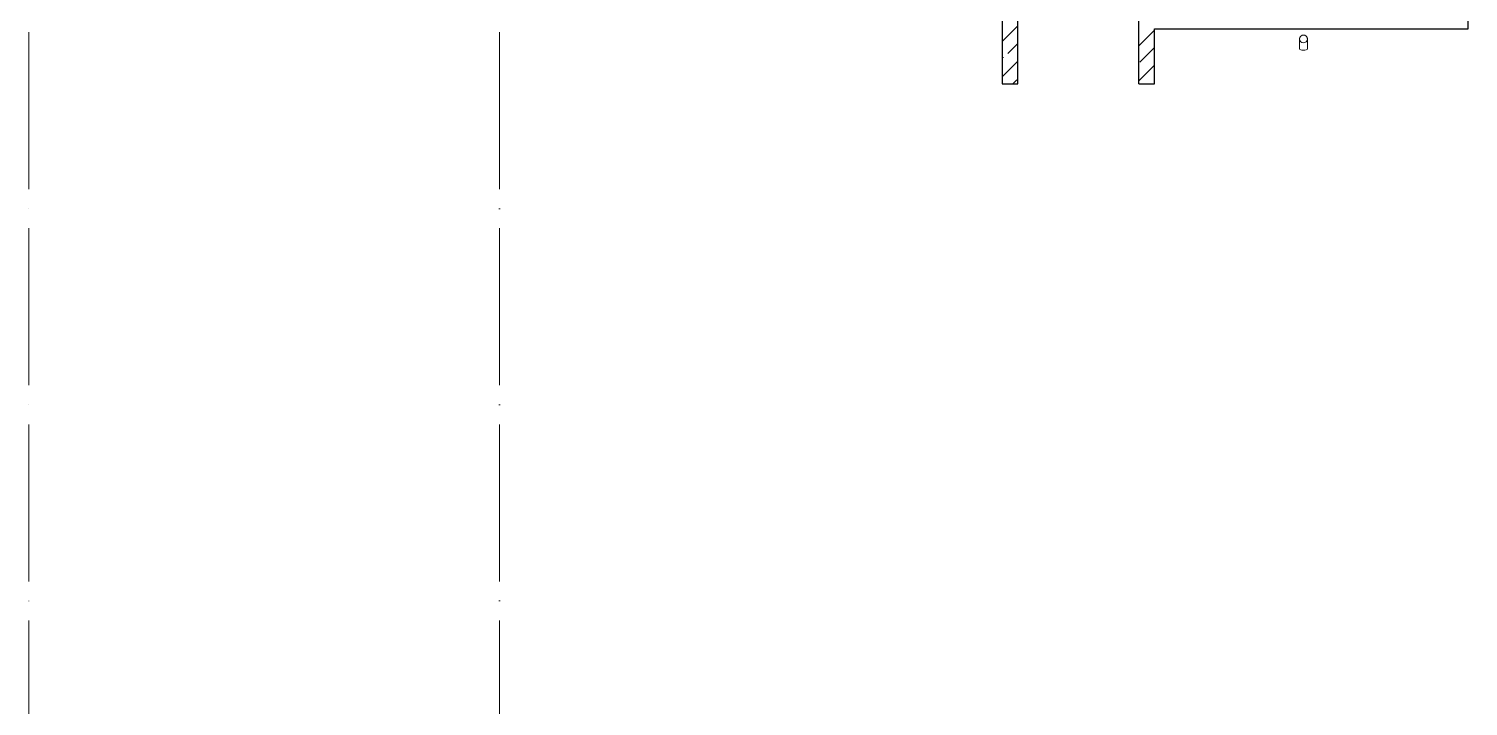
# Model space of a CAD drawing. Header units: millimetres. Extents: x -695119 to 412940, y -249585 to 622758.
# Drawn here: x -120533 to -102183, y 83601 to 92235 of the extents above; entities that cross this region are included whole.
import ezdxf

# ---------------------------------------------------------------- set-up
doc = ezdxf.new("R2010")
doc.units = ezdxf.units.MM
doc.linetypes.add('ADSK_Линия сетки', pattern=[25, 20, -2.5, 0, -2.5])
for name, color, linetype, lineweight in [('Обобщенные модели', 8, 'Continuous', 18), ('Оси', 252, 'Continuous', 9), ('Стены наружные', 252, 'Continuous', 18)]:
    doc.layers.add(name, color=color, linetype=linetype, lineweight=lineweight)

# ---------------------------------------------------------------- blocks, each defined once
blk = doc.blocks.new('подвал')
at = {"layer": 'Обобщенные модели', "color": 251, "true_color": 0x636466}
for p, q in [((-178984, 9694), (-178984, 9653)), ((-178884, 9653), (-178884, 9694))]:
    blk.add_line(p, q, dxfattribs=at)
at = {"layer": 'Обобщенные модели', "color": 251, "true_color": 0x636466, "flags": 128}
for points in [[(-178984, 9780), (-178984, 9782), (-178983, 9784), (-178983, 9786), (-178983, 9788), (-178983, 9790), (-178982, 9792), (-178982, 9794), (-178981, 9796), (-178980, 9798), (-178980, 9799), (-178979, 9801), (-178978, 9803), (-178977, 9805), (-178976, 9806), (-178975, 9808), (-178974, 9810), (-178973, 9811), (-178971, 9813), (-178970, 9814), (-178968, 9816), (-178967, 9817), (-178965, 9818), (-178964, 9820), (-178962, 9821), (-178961, 9822), (-178959, 9823), (-178957, 9824), (-178955, 9825), (-178954, 9826), (-178952, 9827), (-178950, 9827), (-178948, 9828), (-178946, 9828), (-178944, 9829), (-178942, 9829), (-178940, 9829), (-178938, 9830), (-178936, 9830), (-178934, 9830), (-178934, 9830)], [(-178984, 9694), (-178984, 9698), (-178984, 9703), (-178984, 9707), (-178984, 9712), (-178984, 9716), (-178984, 9721), (-178984, 9725), (-178984, 9729), (-178984, 9733), (-178984, 9737), (-178984, 9740), (-178984, 9744), (-178984, 9747), (-178984, 9751), (-178984, 9754), (-178984, 9757), (-178984, 9760), (-178984, 9762), (-178984, 9765), (-178984, 9767), (-178984, 9769), (-178984, 9771), (-178984, 9773), (-178984, 9774), (-178984, 9776), (-178984, 9777), (-178984, 9778), (-178984, 9779), (-178984, 9779), (-178984, 9780), (-178984, 9780), (-178984, 9780)], [(-178934, 9830), (-178932, 9830), (-178930, 9830), (-178928, 9830), (-178926, 9829), (-178924, 9829), (-178922, 9828), (-178920, 9828), (-178918, 9827), (-178916, 9827), (-178914, 9826), (-178912, 9825), (-178911, 9824), (-178909, 9823), (-178907, 9822), (-178905, 9821), (-178904, 9820), (-178902, 9819), (-178901, 9817), (-178899, 9816), (-178898, 9815), (-178896, 9813), (-178895, 9812), (-178894, 9810), (-178893, 9809), (-178892, 9807), (-178891, 9805), (-178890, 9803), (-178889, 9802), (-178888, 9800), (-178887, 9798), (-178886, 9796), (-178886, 9794), (-178885, 9792), (-178885, 9790), (-178884, 9788), (-178884, 9786), (-178884, 9784), (-178884, 9782), (-178884, 9780), (-178884, 9780)], [(-178884, 9780), (-178884, 9780), (-178884, 9780), (-178884, 9779), (-178884, 9778), (-178884, 9777), (-178884, 9776), (-178884, 9775), (-178884, 9774), (-178884, 9772), (-178884, 9770), (-178884, 9768), (-178884, 9766), (-178884, 9763), (-178884, 9761), (-178884, 9758), (-178884, 9755), (-178884, 9752), (-178884, 9749), (-178884, 9746), (-178884, 9742), (-178884, 9738), (-178884, 9735), (-178884, 9731), (-178884, 9727), (-178884, 9722), (-178884, 9718), (-178884, 9714), (-178884, 9709), (-178884, 9705), (-178884, 9700), (-178884, 9696), (-178884, 9694)]]:
    blk.add_lwpolyline(points, dxfattribs=at)
at = {"layer": 'Обобщенные модели', "color": 251, "true_color": 0x636466}
for start, end in [(90, 270), (270, 90)]:
    blk.add_arc((-178934, 9780), 50, start, end, dxfattribs=at)
for start_param, end_param in [(3.141593, 4.712389), (4.712389, 6.283185)]:
    blk.add_ellipse((-178934, 9653), major_axis=(50, 0), ratio=0.309017, start_param=start_param, end_param=end_param, dxfattribs=at)
at = {"layer": 'Оси', "color": 251, "linetype": 'ADSK_Линия сетки', "ltscale": 100, "true_color": 0x636466}
for p, q in [((-195184, 29868), (-195184, -28568)), ((-189184, 29868), (-189184, -28568))]:
    blk.add_line(p, q, dxfattribs=at)
at = {"layer": 'Стены наружные', "color": 251, "lineweight": 30, "true_color": 0x636466}
for p, q in [((-182776, 12132), (-182776, 9210)), ((-176834, 9910), (-176834, 12012)), ((-181034, 9210), (-181034, 11549)), ((-182576, 9210), (-182576, 10353)), ((-180834, 9910), (-176834, 9910)), ((-180834, 9210), (-180834, 9910)), ((-182776, 9210), (-182576, 9210)), ((-181034, 9210), (-180834, 9210))]:
    blk.add_line(p, q, dxfattribs=at)
at = {"layer": 'Стены наружные', "color": 251, "linetype": 'Continuous', "lineweight": 9, "true_color": 0x636466}
for p, q in [((-182776, 9748), (-182576, 9948)), ((-181034, 9694), (-180834, 9894)), ((-182758, 9541), (-182756, 9544)), ((-182702, 9597), (-182576, 9724)), ((-181018, 9485), (-180834, 9670)), ((-182776, 9299), (-182576, 9499)), ((-181034, 9245), (-180834, 9445)), ((-182640, 9210), (-182590, 9261))]:
    blk.add_line(p, q, dxfattribs=at)

msp = doc.modelspace()

# ---------------------------------------------------------------- block references
msp.add_blockref('подвал', (74650.568, 82325.3))

doc.saveas('drawing.dxf')
